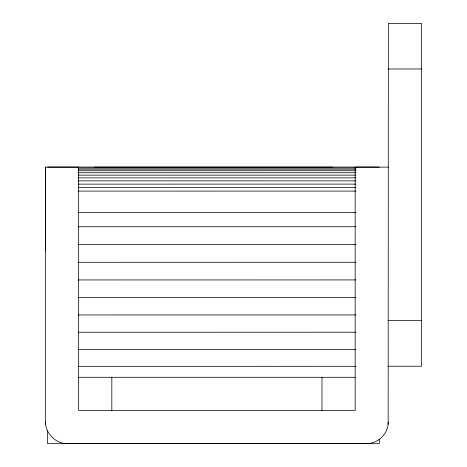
<?xml version="1.0" encoding="UTF-8"?>
<svg xmlns="http://www.w3.org/2000/svg" width="467" height="467" viewBox="0 0 467 467"><rect width="100%" height="100%" fill="white"/><g stroke="black" fill="none" stroke-linecap="round" stroke-linejoin="round"><path stroke-width="0.7" d="M47.564 167.058L379.257 167.058M366.227 443.65C377.68 443.878 388.427 433.814 388.159 422.232M388.159 424.415L388.346 23.35L421.532 23.35L421.532 366.227L388.346 366.227M388.346 68.976L421.532 68.976M67.592 443.65C55.766 443.901 45.223 433.353 45.468 421.532L45.468 167.139L78.654 167.139L78.654 410.47L355.165 410.47L355.165 167.139L388.346 167.139M94.392 167.174L332.475 167.174M78.182 167.997L355.93 167.986M78.182 169.159L355.93 169.147M78.182 170.759L355.93 170.747M78.182 172.767L355.93 172.755M78.182 175.154L355.93 175.143M78.182 177.874L355.93 177.863M78.182 180.881L355.93 180.869M78.182 184.126L355.93 184.115M78.182 187.547L355.93 187.536M78.182 191.096L355.93 191.085M78.187 212.415L355.936 212.386M78.187 226.764L355.936 226.74M78.187 244.556L355.942 244.533M78.187 262.296L355.942 262.267M78.193 279.955L355.942 279.926M78.193 297.508L355.947 297.485M78.193 314.951L355.947 314.921M388.346 320.601L421.532 320.601M78.199 332.241L355.947 332.218M78.199 349.374L355.947 349.351M78.199 366.326L355.953 366.297M78.654 377.289L355.165 377.289M64.703 443.463L369.111 443.463M45.468 167.139L45.532 250.954M45.661 422.232L45.661 424.415M379.28 439.301L379.28 443.65L47.587 443.65L47.587 430.545M321.985 377.289L321.985 410.47M111.835 377.289L111.835 410.47"/></g></svg>
